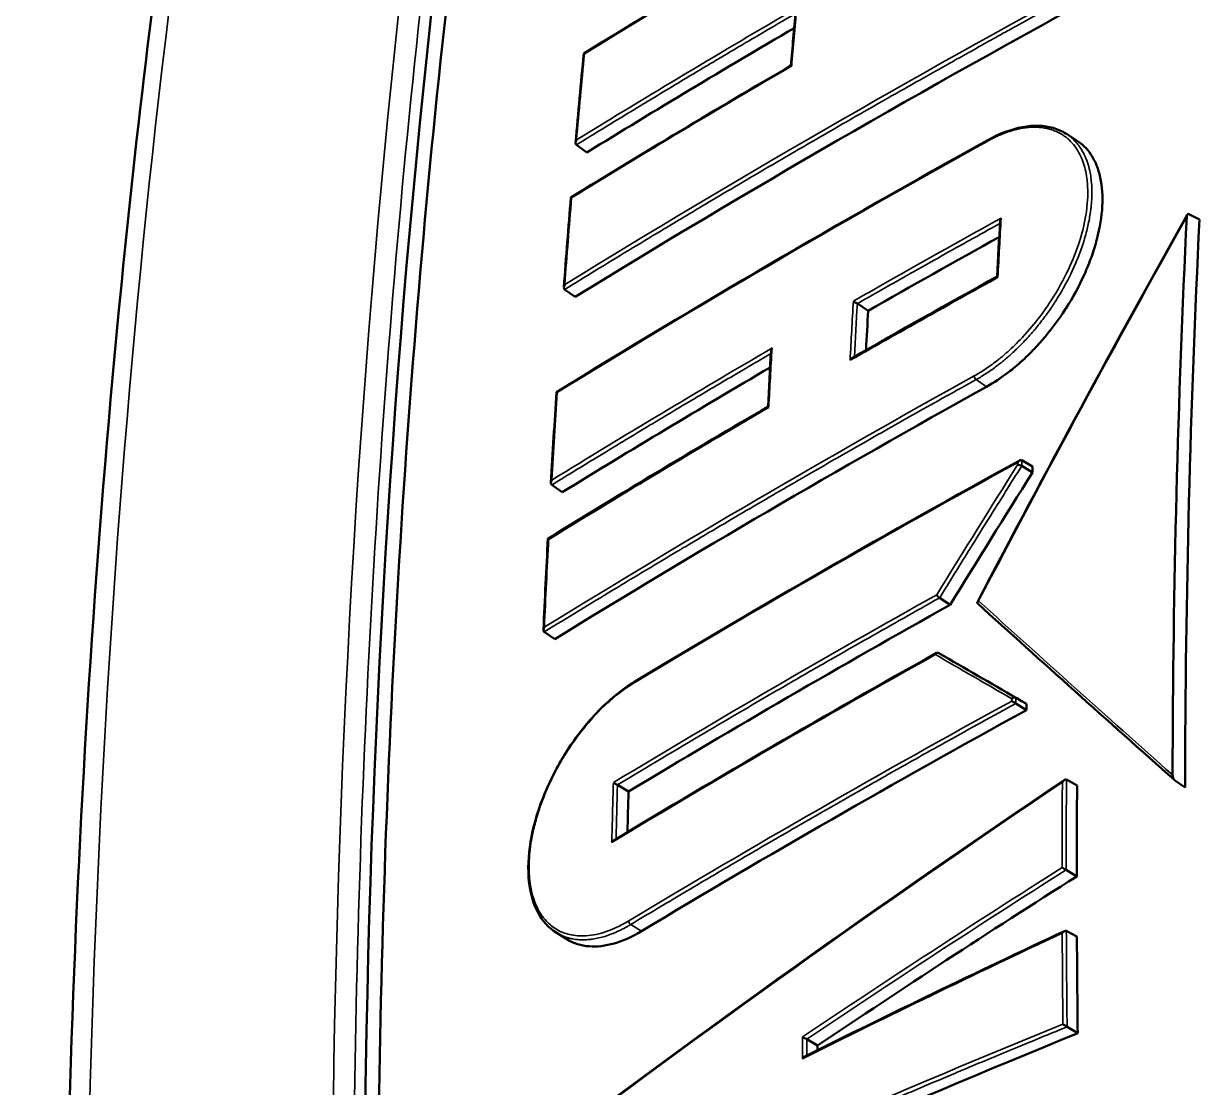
# Model space of a CAD drawing. Header units: millimetres. Extents: x 40 to 2195, y 40 to 1687.
# Drawn here: x 384.21 to 423.79, y 389.46 to 425.25 of the extents above; entities that cross this region are included whole.
import ezdxf

# ---------------------------------------------------------------- set-up
doc = ezdxf.new("R2010")
doc.units = ezdxf.units.MM
doc.header["$LTSCALE"] = 8
doc.layers.add('Visible (ISO)', color=7, linetype='Continuous', lineweight=50)
doc.layers.add('Visible Narrow (ISO)', color=7, linetype='Continuous', lineweight=35)

msp = doc.modelspace()

# ---------------------------------------------------------------- linework, layer by layer
at = {"layer": 'Visible (ISO)'}
for p, q in [((419.296, 421.548), (419.65, 421.323)), ((402.817, 421.171), (403.17, 420.912)), ((423.433, 418.844), (423.787, 418.655)), ((402.423, 416.307), (402.776, 416.054)), ((412.274, 415.829), (412.639, 415.59)), ((417.813, 410.562), (418.173, 410.356)), ((417.807, 410.372), (418.166, 410.146)), ((401.99, 409.73), (402.344, 409.484)), ((415.043, 405.931), (415.398, 405.698)), ((401.739, 404.784), (402.093, 404.544)), ((414.997, 404.078), (415.352, 403.875)), ((417.608, 402.571), (417.967, 402.365)), ((417.605, 402.38), (417.964, 402.154)), ((419.312, 399.816), (419.67, 399.623)), ((422.947, 399.799), (423.3, 399.549)), ((404.199, 399.636), (404.574, 399.415)), ((419.301, 396.781), (419.658, 396.563)), ((402.5, 394.447), (402.143, 394.67)), ((419.306, 394.726), (419.663, 394.537)), ((419.333, 391.501), (419.69, 391.285)), ((410.569, 391.085), (410.937, 390.874))]:
    msp.add_line(p, q, dxfattribs=at)
for centre, major_axis, ratio, start_param, end_param in [((717.722, 196.945), (-227.724, 394.43), 0.57735, 0.646719, 0.864446), ((692.377, 259.232), (397.054, 0.005), 0.577343, 2.32418, 2.388196), ((692.426, 264.291), (396.568, 0.006), 0.57734, 2.362855, 2.388233), ((403.161, 424.184), (-0.0948, 0.0591), 0.031376, 5.60295, 6.298793), ((410.135, 423.777), (-0.0954, 0.0601), 0.037074, 5.571692, 6.263872), ((402.895, 421.288), (-0.074, -0.12), 0.613165, 4.698449, 6.234479), ((402.729, 419.342), (-0.0955, 0.0586), 0.025478, 5.591953, 6.296067), ((417.181, 418.659), (-0.075, -0.12), 0.589374, 4.691824, 5.46536), ((745.042, 212.719), (-227.804, 394.569), 0.57735, 0.730766, 0.782021), ((423.429, 418.714), (-0.021, 0.135), 0.497096, 5.925412, 7.4618), ((745.038, 212.716), (-227.504, 394.049), 0.57735, 0.730288, 0.782499), ((692.323, 252.444), (397.589, 0.004), 0.577343, 2.335547, 2.351031), ((692.31, 231.459), (-398.455, 20.849), 0.610162, 5.5066, 5.514549), ((417.073, 416.679), (-0.097, 0.0607), 0.034981, 5.526132, 6.263762), ((402.5, 416.425), (-0.073, -0.121), 0.609446, 4.70123, 6.237263), ((412.21, 415.866), (-0.0967, 0.0599), 0.029838, 4.007286, 5.543314), ((733.996, 206.342), (-227.697, 394.383), 0.57735, 0.721581, 0.725266), ((692.31, 231.459), (-398.455, 20.849), 0.610162, 5.514549, 5.523984), ((412.101, 413.885), (0.074, 0.12), 0.592595, 0.826488, 1.523458), ((692.323, 252.444), (397.589, 0.004), 0.577344, 2.362781, 2.388154), ((692.292, 247.375), (397.9, 0.003), 0.577345, 2.33619, 2.38813), ((409.364, 412.306), (-0.0971, 0.0592), 0.023234, 5.573882, 6.270632), ((692.31, 231.459), (-398.455, 20.85), 0.610164, 5.533706, 5.547738), ((417.738, 410.364), (-0.0985, 0.0303), 0.344367, 4.049132, 5.585939), ((692.31, 231.459), (-398.455, 20.85), 0.610164, 5.547738, 5.560451), ((717.711, 214.516), (211.323, 368.454), 0.841886, 1.522113, 1.53445), ((402.066, 409.85), (-0.072, -0.121), 0.604403, 4.704977, 6.241121), ((415.018, 405.993), (-0.0713, 0.0743), 0.30253, 0.689535, 2.219343), ((692.261, 240.46), (398.203, 0.002), 0.577347, 2.339605, 2.378152), ((401.813, 404.904), (-0.072, -0.122), 0.600616, 4.707643, 6.244072), ((717.949, 230.982), (-368.47, 211.263), 0.002148, 0.608473, 0.620802), ((417.537, 402.496), (0.093, 0.0526), 0.719053, 0.403919, 1.940376), ((692.248, 235.381), (398.337, 0.001), 0.577349, 2.330312, 2.376171), ((417.536, 402.419), (-0.0991, 0.0597), 0.018903, 3.956404, 5.483566), ((404.135, 399.673), (-0.0984, 0.0574), 0.004107, 4.002412, 5.511671), ((419.241, 399.683), (0.071, 0.132), 0.536076, 6.282711, 7.819111), ((422.95, 399.93), (-0.028, 0.139), 0.460323, 1.147951, 2.684327), ((726.363, 201.935), (-227.652, 394.305), 0.57735, 0.753933, 0.757658), ((741.531, 210.692), (-227.599, 394.212), 0.57735, 0.777045, 0.785297), ((404.083, 397.661), (0.071, 0.122), 0.591354, 0.821862, 1.5699), ((692.972, 217.87), (398.067, 18.401), 0.641755, 2.297527, 2.328081), ((419.231, 396.815), (-0.1, 0.055), 0.048189, 3.956943, 5.492914), ((419.236, 394.609), (0.073, 0.116), 0.584799, 0.044953, 1.581068), ((741.531, 210.692), (-227.599, 394.212), 0.57735, 0.790741, 0.799448), ((419.261, 391.552), (-0.101, 0.067), 0.040641, 0.851208, 2.387611), ((692.378, 224.341), (397.211, -38.447), 0.505475, 2.375229, 2.439367), ((410.501, 391.118), (-0.1, 0.053), 0.035453, 3.978574, 5.5147), ((787.954, 174.164), (-286.585, 426.746), 0.574047, 0.709214, 0.709604), ((410.503, 390.388), (0.072, 0.117), 0.594829, 0.763777, 1.589369)]:
    msp.add_ellipse(centre, major_axis=major_axis, ratio=ratio, start_param=start_param, end_param=end_param, dxfattribs=at)
for points, knots in [([(389.441, 315.745), (387.277, 333.334), (386.018, 350.579), (385.342, 383.905), (385.921, 400.061), (388.508, 426.858), (390.098, 437.858), (392.172, 448.43)], [0, 0, 0, 0, 6.038651, 6.038651, 12.069741, 12.069741, 16.50056, 16.50056, 16.50056, 16.50056]), ([(397.135, 352.752), (396.213, 366.723), (395.926, 380.375), (396.622, 406.921), (397.605, 419.796), (399.219, 432.215)], [-9.905789, -9.905789, -9.905789, -9.905789, -4.95291, -4.95291, -0.00002, -0.00002, -0.00002, -0.00002]), ([(416.66, 421.329), (417.058, 421.55), (417.458, 421.701), (418.201, 421.84), (418.554, 421.831), (419.018, 421.696), (419.164, 421.631), (419.296, 421.547)], [0, 0, 0, 0, 0.1644476, 0.1644476, 0.3268464, 0.3268464, 0.4084254, 0.4084254, 0.4084254, 0.4084254]), ([(416.617, 413.03), (416.865, 413.168), (417.114, 413.332), (417.359, 413.521), (417.432, 413.577), (417.504, 413.635), (417.576, 413.695), (417.747, 413.838), (417.916, 413.992), (418.08, 414.156), (418.219, 414.294), (418.354, 414.439), (418.485, 414.589), (418.773, 414.92), (419.041, 415.277), (419.282, 415.652), (419.288, 415.662), (419.294, 415.671), (419.3, 415.681), (419.525, 416.033), (419.733, 416.412), (419.913, 416.812), (420.003, 417.012), (420.086, 417.217), (420.16, 417.426), (420.229, 417.619), (420.286, 417.807), (420.334, 417.989), (420.441, 418.393), (420.498, 418.766), (420.517, 419.103), (420.535, 419.439), (420.516, 419.769), (420.448, 420.077), (420.417, 420.215), (420.377, 420.349), (420.326, 420.476), (420.271, 420.613), (420.206, 420.736), (420.133, 420.846), (419.997, 421.05), (419.833, 421.207), (419.65, 421.323)], [0.000001, 0.000001, 0.000001, 0.000001, 0.10294, 0.10294, 0.10294, 0.133401, 0.133401, 0.133401, 0.206237, 0.206237, 0.206237, 0.267584, 0.267584, 0.267584, 0.40271, 0.40271, 0.40271, 0.406135, 0.406135, 0.406135, 0.532573, 0.532573, 0.532573, 0.595958, 0.595958, 0.595958, 0.654617, 0.654617, 0.654617, 0.785024, 0.785024, 0.785024, 0.915233, 0.915233, 0.915233, 0.973595, 0.973595, 0.973595, 1.036711, 1.036711, 1.036711, 1.153944, 1.153944, 1.153944, 1.153944]), ([(409.37, 414.237), (409.37, 414.24), (409.37, 414.243), (409.372, 414.261), (409.376, 414.276), (409.388, 414.309), (409.396, 414.323), (409.401, 414.33), (409.401, 414.331), (409.402, 414.331)], [-0.005222864, -0.005222864, -0.005222864, -0.005222864, -0.004792033, -0.004792033, -0.002711091, -0.002711091, 0, 0, 0.00006603, 0.00006603, 0.00006603, 0.00006603]), ([(402.15, 412.852), (402.15, 412.852), (402.15, 412.852), (402.15, 412.852), (402.153, 412.851), (402.162, 412.846), (402.169, 412.842), (402.173, 412.84), (402.173, 412.839), (402.173, 412.839)], [0.008833089, 0.008833089, 0.008833089, 0.008833089, 0.009338915, 0.009338915, 0.013318142, 0.013318142, 0.018566344, 0.018566344, 0.018688735, 0.018688735, 0.018688735, 0.018688735]), ([(417.813, 410.562), (417.808, 410.566), (417.802, 410.568), (417.788, 410.57), (417.781, 410.569), (417.761, 410.566), (417.748, 410.56), (417.722, 410.544), (417.71, 410.534), (417.687, 410.509), (417.678, 410.496), (417.672, 410.487), (417.672, 410.487), (417.671, 410.484)], [-0.01135738, -0.01135738, -0.01135738, -0.01135738, -0.00992512, -0.00992512, -0.00831755, -0.00831755, -0.00564092, -0.00564092, -0.00312879, -0.00312879, 0, 0, 0.00008088, 0.00008088, 0.00008088, 0.00008088]), ([(418.166, 410.146), (418.167, 410.181), (418.168, 410.217), (418.17, 410.287), (418.172, 410.322), (418.173, 410.356)], [-0.01323217, -0.01323217, -0.01323217, -0.01323217, 0, 0, 0.01307867, 0.01307867, 0.01307867, 0.01307867]), ([(401.86, 407.925), (401.86, 407.925), (401.86, 407.925), (401.861, 407.925), (401.863, 407.923), (401.873, 407.918), (401.88, 407.914), (401.884, 407.912), (401.884, 407.912), (401.884, 407.909)], [0.00875014, 0.00875014, 0.00875014, 0.00875014, 0.00940034, 0.00940034, 0.01335065, 0.01335065, 0.01867467, 0.01867467, 0.01878284, 0.01878284, 0.01878284, 0.01878284]), ([(416.323, 405.739), (416.321, 405.741), (416.318, 405.744), (416.313, 405.751), (416.311, 405.756), (416.308, 405.77), (416.309, 405.779), (416.317, 405.795), (416.323, 405.802), (416.339, 405.818), (416.349, 405.824), (416.354, 405.827), (416.354, 405.827), (416.354, 405.827)], [-0.006500955, -0.006500955, -0.006500955, -0.006500955, -0.005991082, -0.005991082, -0.00500592, -0.00500592, -0.003396861, -0.003396861, -0.001952652, -0.001952652, 0, 0, 0.000032701, 0.000032701, 0.000032701, 0.000032701]), ([(414.997, 404.078), (414.992, 404.081), (414.986, 404.083), (414.975, 404.086), (414.968, 404.086), (414.952, 404.084), (414.942, 404.08), (414.926, 404.068), (414.919, 404.061), (414.905, 404.04), (414.901, 404.029), (414.899, 404.023), (414.899, 404.023), (414.899, 404.022)], [0.000001, 0.000001, 0.000001, 0.000001, 0.00228053, 0.00228053, 0.00473743, 0.00473743, 0.00880362, 0.00880362, 0.01248879, 0.01248879, 0.0172751, 0.0172751, 0.01737648, 0.01737648, 0.01737648, 0.01737648]), ([(402.143, 394.67), (401.887, 394.83), (401.674, 395.066), (401.365, 395.65), (401.265, 396.004), (401.181, 396.798), (401.199, 397.25), (401.355, 398.191), (401.495, 398.691), (401.876, 399.674), (402.123, 400.17), (402.688, 401.09), (403.014, 401.527), (403.705, 402.292), (404.079, 402.631), (404.57, 402.982), (404.686, 403.058), (404.803, 403.129)], [0, 0, 0, 0, 0.157816, 0.157816, 0.315367, 0.315367, 0.477335, 0.477335, 0.64004, 0.64004, 0.802755, 0.802755, 0.964297, 0.964297, 1.126132, 1.126132, 1.176267, 1.176267, 1.176267, 1.176267]), ([(417.964, 402.154), (417.965, 402.19), (417.965, 402.225), (417.966, 402.295), (417.967, 402.33), (417.967, 402.365)], [-0.0130161, -0.0130161, -0.0130161, -0.0130161, 0, 0, 0.01302926, 0.01302926, 0.01302926, 0.01302926]), ([(402.5, 394.447), (402.73, 394.303), (402.984, 394.229), (403.511, 394.188), (403.796, 394.222), (404.391, 394.394), (404.7, 394.533), (405.01, 394.72)], [-0.4029165, -0.4029165, -0.4029165, -0.4029165, -0.2688934, -0.2688934, -0.1344579, -0.1344579, -0.000001, -0.000001, -0.000001, -0.000001])]:
    msp.add_open_spline(points, degree=3, knots=knots, dxfattribs=at)
for points in [[(403.066, 424.243), (408.846, 427.8), (414.825, 431.252), (420.987, 434.589)], [(410.04, 423.837), (410.091, 424.453), (410.143, 425.068), (410.197, 425.681)], [(402.791, 421.247), (402.879, 422.249), (402.97, 423.247), (403.066, 424.243)], [(402.634, 419.4), (405.068, 420.898), (407.537, 422.378), (410.04, 423.837)], [(402.15, 412.852), (406.858, 415.749), (411.698, 418.577), (416.66, 421.329)], [(402.396, 416.382), (402.472, 417.391), (402.551, 418.397), (402.634, 419.4)], [(416.314, 405.79), (418.609, 410.172), (420.963, 414.518), (423.375, 418.822)], [(416.976, 416.74), (417.009, 417.364), (417.043, 417.987), (417.078, 418.61)], [(412.099, 413.998), (413.711, 414.921), (415.337, 415.834), (416.976, 416.74)], [(409.267, 412.365), (409.3, 412.99), (409.334, 413.614), (409.37, 414.237)], [(401.963, 409.804), (402.021, 410.822), (402.084, 411.839), (402.15, 412.852)], [(401.86, 407.925), (404.294, 409.425), (406.764, 410.905), (409.267, 412.365)], [(404.803, 403.127), (409.017, 405.661), (413.332, 408.138), (417.742, 410.556)], [(401.711, 404.856), (401.757, 405.882), (401.806, 406.905), (401.86, 407.925)], [(422.941, 399.805), (420.674, 401.818), (418.468, 403.796), (416.323, 405.739)], [(404.079, 397.774), (407.628, 399.915), (411.25, 402.017), (414.94, 404.078)], [(401.304, 387.011), (407.088, 391.384), (413.073, 395.652), (419.24, 399.804)], [(410.506, 390.502), (413.375, 391.932), (416.289, 393.34), (419.244, 394.723)]]:
    msp.add_open_spline(points, degree=3, dxfattribs=at)
at = {"layer": 'Visible Narrow (ISO)'}
for p, q in [((416.27, 413.274), (416.617, 413.03)), ((417.807, 410.372), (417.813, 410.562)), ((404.647, 394.943), (405.01, 394.72))]:
    msp.add_line(p, q, dxfattribs=at)
for centre, major_axis, ratio, start_param, end_param in [((695.693, 185.97), (-215.007, 399.564), 0.556828, 0.595999, 0.960568), ((692.461, 267.457), (-396.827, 0), 0.57735, 5.466008, 5.529565), ((717.337, 196.723), (228.211, -395.272), 0.57735, 3.788423, 4.005991), ((692.378, 259.362), (397.644, -0.001), 0.577351, 2.324482, 2.387909), ((692.422, 264.502), (397.147, 0.078), 0.577224, 2.360956, 2.387833), ((731.177, 204.714), (227.998, -394.904), 0.57735, 3.830796, 3.836308), ((723.631, 200.357), (227.9, -394.735), 0.57735, 3.82252, 3.830755), ((692.407, 262.395), (-397.361, 0), 0.57735, 5.50266, 5.529523), ((692.347, 255.602), (-397.958, 0), 0.577351, 5.47776, 5.529476), ((416.709, 421.242), (-0.0485, 0.0874), 0.565672, 0.000035, 0.722933), ((723.631, 200.357), (227.9, -394.735), 0.57735, 3.836269, 3.844493), ((692.324, 252.567), (398.181, 0), 0.57735, 2.333905, 2.351332), ((715.287, 215.375), (-133.647, -411.472), 0.810408, 4.471405, 4.505686), ((738.822, 209.127), (227.951, -394.822), 0.57735, 3.862903, 3.868408), ((733.915, 206.295), (-227.998, 394.904), 0.57735, 0.721324, 0.72682), ((734.087, 206.266), (-228.02, 394.95), 0.577345, 0.721549, 0.726508), ((692.322, 252.602), (398.179, 0.037), 0.577291, 2.361004, 2.387812), ((731.177, 204.714), (227.998, -394.904), 0.57735, 3.862916, 3.868409), ((692.292, 247.493), (398.494, 0.001), 0.577349, 2.336193, 2.387839), ((416.275, 413.352), (0.0485, -0.0874), 0.565696, 3.886679, 5.422532), ((723.631, 200.357), (227.9, -394.735), 0.57735, 3.854677, 3.862889), ((692.273, 230.613), (-398.752, 14.071), 0.599927, 5.492973, 5.538533), ((717.673, 214.547), (211.635, 368.974), 0.841893, 1.522268, 1.534379), ((739.763, 209.671), (-227.935, 394.795), 0.57735, 0.745481, 0.745688), ((723.631, 200.357), (227.9, -394.735), 0.57735, 3.868402, 3.876595), ((692.262, 230.239), (398.845, -11.136), 0.595369, 2.356108, 2.394801), ((723.831, 227.719), (358.156, -242.08), 0.099505, 3.750972, 3.785232), ((718.823, 230.478), (-369.974, 212.129), 0.002143, 0.608499, 0.620756), ((692.255, 229.987), (-398.894, 9.182), 0.592291, 5.494788, 5.533492), ((717.906, 230.895), (-368.997, 211.561), 0.002135, 0.608572, 0.620669), ((404.855, 403.043), (-0.0515, 0.0857), 0.588642, 0.012103, 0.752236), ((739.763, 209.671), (-227.935, 394.795), 0.57735, 0.767151, 0.767362), ((692.248, 229.61), (398.95, -6.289), 0.587668, 2.339793, 2.385351), ((692.572, 230.162), (-397.334, -43.289), 0.641208, 5.399185, 5.462728), ((726.271, 201.881), (-227.951, 394.822), 0.57735, 0.75368, 0.75917), ((741.462, 210.652), (-227.9, 394.735), 0.57735, 0.777335, 0.785059), ((742.253, 210.266), (-228.361, 395.538), 0.577346, 0.777097, 0.785252), ((726.408, 201.879), (-227.948, 394.827), 0.577343, 0.753902, 0.758855), ((692.969, 217.941), (398.67, 18.424), 0.64176, 2.297809, 2.328363), ((434.286, 380.802), (-78.392, -48.461), 0.233237, 4.759537, 4.873303), ((404.651, 395.022), (0.0515, -0.0857), 0.588769, 3.90376, 5.434868), ((692.67, 240.286), (-398.87, 9.353), 0.515176, 5.479959, 5.510486), ((741.462, 210.652), (-227.9, 394.735), 0.57735, 0.790983, 0.799158), ((741.388, 210.772), (-227.75, 394.474), 0.577351, 0.790775, 0.799406), ((692.386, 224.437), (397.81, -38.498), 0.505488, 2.375546, 2.439092), ((732.87, 205.691), (-228, 394.907), 0.57735, 0.78726, 0.789218), ((720.051, 213.631), (-218.988, 378.251), 0.578151, 0.786755, 0.788297)]:
    msp.add_ellipse(centre, major_axis=major_axis, ratio=ratio, start_param=start_param, end_param=end_param, dxfattribs=at)
msp.add_open_spline([(398.402, 432.711), (397.595, 426.494), (396.295, 413.825), (395.296, 394.176), (395.25, 373.944), (395.856, 360.108), (396.317, 353.115)], degree=3, dxfattribs=at)
for points, knots in [([(402.423, 416.307), (402.766, 416.518), (403.106, 416.726), (403.442, 416.932), (404.204, 417.397), (404.947, 417.847), (405.668, 418.28), (406.135, 418.561), (406.593, 418.835), (407.043, 419.103), (407.106, 419.141), (407.17, 419.179), (407.234, 419.216), (407.589, 419.427), (407.939, 419.635), (408.285, 419.839), (408.386, 419.898), (408.486, 419.957), (408.586, 420.016), (408.611, 420.031), (408.635, 420.045), (408.66, 420.059), (409.067, 420.299), (409.468, 420.534), (409.866, 420.766), (410.146, 420.929), (410.425, 421.091), (410.702, 421.252), (410.962, 421.403), (411.221, 421.552), (411.48, 421.701), (411.879, 421.931), (412.277, 422.16), (412.676, 422.388), (413.075, 422.616), (413.475, 422.844), (413.878, 423.072), (413.937, 423.106), (413.997, 423.139), (414.056, 423.173), (414.129, 423.214), (414.202, 423.256), (414.275, 423.297), (414.695, 423.534), (415.12, 423.773), (415.551, 424.015), (415.975, 424.252), (416.405, 424.492), (416.844, 424.736), (416.964, 424.803), (417.085, 424.87), (417.207, 424.937), (417.336, 425.009), (417.467, 425.081), (417.598, 425.153), (418.24, 425.508), (418.901, 425.871), (419.579, 426.24), (419.847, 426.386), (420.118, 426.533), (420.391, 426.681)], [0, 0, 0, 0, 0.050982, 0.050982, 0.050982, 0.166667, 0.166667, 0.166667, 0.241657, 0.241657, 0.241657, 0.25231, 0.25231, 0.25231, 0.311774, 0.311774, 0.311774, 0.32907, 0.32907, 0.32907, 0.333333, 0.333333, 0.333333, 0.403829, 0.403829, 0.403829, 0.453509, 0.453509, 0.453509, 0.5, 0.5, 0.5, 0.571723, 0.571723, 0.571723, 0.643285, 0.643285, 0.643285, 0.653751, 0.653751, 0.653751, 0.666667, 0.666667, 0.666667, 0.740649, 0.740649, 0.740649, 0.813375, 0.813375, 0.813375, 0.833333, 0.833333, 0.833333, 0.854561, 0.854561, 0.854561, 0.95875, 0.95875, 0.95875, 1, 1, 1, 1]), ([(402.817, 421.171), (403.221, 421.419), (403.634, 421.672), (404.055, 421.929), (404.363, 422.117), (404.675, 422.306), (404.99, 422.497), (405.019, 422.515), (405.049, 422.533), (405.078, 422.551), (405.14, 422.588), (405.202, 422.626), (405.265, 422.664), (405.519, 422.817), (405.775, 422.972), (406.035, 423.128), (406.352, 423.319), (406.674, 423.512), (407.004, 423.709), (407.168, 423.807), (407.334, 423.906), (407.503, 424.006), (407.515, 424.013), (407.527, 424.02), (407.539, 424.027), (407.603, 424.066), (407.668, 424.104), (407.733, 424.143), (408.159, 424.396), (408.598, 424.655), (409.05, 424.921), (409.422, 425.14), (409.802, 425.362), (410.189, 425.588)], [0, 0, 0, 0, 0.1851322, 0.1851322, 0.1851322, 0.320708, 0.320708, 0.320708, 0.3333333, 0.3333333, 0.3333333, 0.3599953, 0.3599953, 0.3599953, 0.4686175, 0.4686175, 0.4686175, 0.600912, 0.600912, 0.600912, 0.6666667, 0.6666667, 0.6666667, 0.6713589, 0.6713589, 0.6713589, 0.696497, 0.696497, 0.696497, 0.8609899, 0.8609899, 0.8609899, 0.9961963, 0.9961963, 0.9961963, 0.9961963]), ([(416.206, 413.398), (416.274, 413.436), (416.342, 413.475), (416.409, 413.516), (416.476, 413.557), (416.542, 413.6), (416.608, 413.644), (416.675, 413.689), (416.742, 413.736), (416.808, 413.785), (416.875, 413.834), (416.941, 413.884), (417.008, 413.937), (417.036, 413.959), (417.064, 413.982), (417.093, 414.006), (417.173, 414.072), (417.254, 414.141), (417.333, 414.212), (417.414, 414.284), (417.493, 414.358), (417.572, 414.435), (417.651, 414.512), (417.729, 414.591), (417.806, 414.672), (417.835, 414.703), (417.864, 414.734), (417.893, 414.766), (417.91, 414.784), (417.927, 414.803), (417.944, 414.822), (418.13, 415.028), (418.308, 415.247), (418.477, 415.475), (418.546, 415.569), (418.614, 415.664), (418.68, 415.761), (418.686, 415.771), (418.693, 415.78), (418.699, 415.79), (418.93, 416.132), (419.139, 416.491), (419.317, 416.855), (419.473, 417.175), (419.607, 417.498), (419.714, 417.818), (419.728, 417.861), (419.742, 417.905), (419.756, 417.948), (419.76, 417.962), (419.765, 417.977), (419.769, 417.991), (419.867, 418.309), (419.938, 418.622), (419.98, 418.922), (419.984, 418.949), (419.988, 418.977), (419.991, 419.005), (419.994, 419.03), (419.997, 419.055), (420, 419.08), (420.034, 419.391), (420.037, 419.686), (420.008, 419.959), (420.004, 419.991), (420.001, 420.023), (419.996, 420.054), (419.983, 420.154), (419.965, 420.251), (419.943, 420.343), (419.92, 420.436), (419.894, 420.525), (419.863, 420.61), (419.845, 420.66), (419.826, 420.707), (419.805, 420.754), (419.79, 420.787), (419.775, 420.82), (419.758, 420.851), (419.708, 420.949), (419.652, 421.04), (419.589, 421.123), (419.53, 421.202), (419.466, 421.274), (419.398, 421.337), (419.369, 421.364), (419.34, 421.39), (419.31, 421.414), (419.262, 421.452), (419.212, 421.487), (419.162, 421.518), (419.111, 421.55), (419.059, 421.578), (419.006, 421.603), (418.959, 421.625), (418.912, 421.644), (418.863, 421.662), (418.823, 421.676), (418.782, 421.689), (418.741, 421.7), (418.685, 421.715), (418.629, 421.727), (418.572, 421.737), (418.514, 421.747), (418.455, 421.754), (418.396, 421.759), (418.358, 421.761), (418.321, 421.763), (418.283, 421.764), (418.235, 421.765), (418.186, 421.764), (418.138, 421.762), (418.01, 421.757), (417.883, 421.74), (417.757, 421.716), (417.74, 421.712), (417.722, 421.709), (417.704, 421.705), (417.651, 421.693), (417.597, 421.68), (417.545, 421.666), (417.477, 421.648), (417.409, 421.627), (417.343, 421.605), (417.279, 421.583), (417.215, 421.559), (417.152, 421.534), (417.095, 421.512), (417.04, 421.488), (416.985, 421.463), (416.922, 421.435), (416.861, 421.405), (416.8, 421.375), (416.746, 421.347), (416.692, 421.319), (416.639, 421.289)], [0, 0, 0, 0, 0.0161179, 0.0161179, 0.0161179, 0.0320314, 0.0320314, 0.0320314, 0.0482514, 0.0482514, 0.0482514, 0.0644714, 0.0644714, 0.0644714, 0.0714286, 0.0714286, 0.0714286, 0.0911904, 0.0911904, 0.0911904, 0.1110209, 0.1110209, 0.1110209, 0.1308594, 0.1308594, 0.1308594, 0.1384144, 0.1384144, 0.1384144, 0.1428571, 0.1428571, 0.1428571, 0.1919865, 0.1919865, 0.1919865, 0.2122787, 0.2122787, 0.2122787, 0.2142857, 0.2142857, 0.2142857, 0.2857143, 0.2857143, 0.2857143, 0.3486405, 0.3486405, 0.3486405, 0.3571429, 0.3571429, 0.3571429, 0.3600228, 0.3600228, 0.3600228, 0.4227491, 0.4227491, 0.4227491, 0.4285714, 0.4285714, 0.4285714, 0.4339008, 0.4339008, 0.4339008, 0.5, 0.5, 0.5, 0.5077893, 0.5077893, 0.5077893, 0.532518, 0.532518, 0.532518, 0.5571682, 0.5571682, 0.5571682, 0.5714286, 0.5714286, 0.5714286, 0.5815681, 0.5815681, 0.5815681, 0.6129292, 0.6129292, 0.6129292, 0.6428571, 0.6428571, 0.6428571, 0.6555698, 0.6555698, 0.6555698, 0.6757554, 0.6757554, 0.6757554, 0.6961313, 0.6961313, 0.6961313, 0.7142857, 0.7142857, 0.7142857, 0.7295577, 0.7295577, 0.7295577, 0.7503581, 0.7503581, 0.7503581, 0.7719417, 0.7719417, 0.7719417, 0.7857143, 0.7857143, 0.7857143, 0.8034336, 0.8034336, 0.8034336, 0.8505037, 0.8505037, 0.8505037, 0.8571429, 0.8571429, 0.8571429, 0.8773338, 0.8773338, 0.8773338, 0.9033206, 0.9033206, 0.9033206, 0.9285714, 0.9285714, 0.9285714, 0.9512639, 0.9512639, 0.9512639, 0.9769839, 0.9769839, 0.9769839, 1, 1, 1, 1]), ([(416.27, 413.274), (416.387, 413.339), (416.504, 413.41), (416.621, 413.487), (416.738, 413.564), (416.855, 413.647), (416.971, 413.735), (417.01, 413.764), (417.048, 413.794), (417.087, 413.824), (417.117, 413.848), (417.146, 413.872), (417.176, 413.896), (417.193, 413.91), (417.209, 413.923), (417.226, 413.937), (417.321, 414.016), (417.415, 414.099), (417.508, 414.185), (417.617, 414.286), (417.725, 414.392), (417.831, 414.501), (417.884, 414.556), (417.937, 414.612), (417.99, 414.669), (418.008, 414.689), (418.026, 414.709), (418.043, 414.728), (418.073, 414.762), (418.103, 414.795), (418.133, 414.829), (418.21, 414.918), (418.286, 415.009), (418.36, 415.101), (418.463, 415.229), (418.563, 415.361), (418.66, 415.495), (418.705, 415.558), (418.749, 415.621), (418.792, 415.684), (418.799, 415.695), (418.806, 415.705), (418.814, 415.716), (418.852, 415.773), (418.891, 415.832), (418.928, 415.89), (418.986, 415.98), (419.042, 416.071), (419.097, 416.162), (419.187, 416.314), (419.272, 416.467), (419.352, 416.622), (419.383, 416.681), (419.413, 416.741), (419.442, 416.801), (419.482, 416.883), (419.521, 416.965), (419.558, 417.047), (419.595, 417.129), (419.63, 417.211), (419.664, 417.294), (419.731, 417.457), (419.792, 417.62), (419.847, 417.782), (419.861, 417.826), (419.876, 417.87), (419.89, 417.915), (419.894, 417.929), (419.899, 417.944), (419.903, 417.959), (419.93, 418.047), (419.955, 418.134), (419.978, 418.222), (419.998, 418.296), (420.016, 418.37), (420.032, 418.443), (420.068, 418.602), (420.097, 418.759), (420.119, 418.913), (420.123, 418.94), (420.126, 418.966), (420.129, 418.992), (420.133, 419.018), (420.136, 419.044), (420.138, 419.069), (420.148, 419.158), (420.156, 419.246), (420.16, 419.333), (420.166, 419.435), (420.168, 419.535), (420.166, 419.633), (420.164, 419.747), (420.158, 419.857), (420.146, 419.965), (420.143, 419.997), (420.139, 420.03), (420.135, 420.062), (420.123, 420.145), (420.109, 420.227), (420.092, 420.305), (420.087, 420.326), (420.082, 420.346), (420.077, 420.366), (420.054, 420.463), (420.026, 420.556), (419.993, 420.644), (419.976, 420.689), (419.959, 420.733), (419.94, 420.775), (419.925, 420.809), (419.909, 420.843), (419.892, 420.875), (419.867, 420.925), (419.84, 420.973), (419.812, 421.019), (419.8, 421.037), (419.789, 421.055), (419.777, 421.072), (419.759, 421.099), (419.741, 421.125), (419.722, 421.151), (419.69, 421.193), (419.657, 421.233), (419.623, 421.271), (419.591, 421.306), (419.559, 421.339), (419.525, 421.37), (419.495, 421.398), (419.465, 421.424), (419.434, 421.449), (419.389, 421.485), (419.343, 421.517), (419.296, 421.547)], [0, 0, 0, 0, 0.0276335, 0.0276335, 0.0276335, 0.0551603, 0.0551603, 0.0551603, 0.0643011, 0.0643011, 0.0643011, 0.0714286, 0.0714286, 0.0714286, 0.0753692, 0.0753692, 0.0753692, 0.0980764, 0.0980764, 0.0980764, 0.1247907, 0.1247907, 0.1247907, 0.1382251, 0.1382251, 0.1382251, 0.1428571, 0.1428571, 0.1428571, 0.1506324, 0.1506324, 0.1506324, 0.1709348, 0.1709348, 0.1709348, 0.199085, 0.199085, 0.199085, 0.212142, 0.212142, 0.212142, 0.2142857, 0.2142857, 0.2142857, 0.2260957, 0.2260957, 0.2260957, 0.2441985, 0.2441985, 0.2441985, 0.2741817, 0.2741817, 0.2741817, 0.2857143, 0.2857143, 0.2857143, 0.3015195, 0.3015195, 0.3015195, 0.3172919, 0.3172919, 0.3172919, 0.3485741, 0.3485741, 0.3485741, 0.3571429, 0.3571429, 0.3571429, 0.359982, 0.359982, 0.359982, 0.3770402, 0.3770402, 0.3770402, 0.3915688, 0.3915688, 0.3915688, 0.4231456, 0.4231456, 0.4231456, 0.4285714, 0.4285714, 0.4285714, 0.4339022, 0.4339022, 0.4339022, 0.4525102, 0.4525102, 0.4525102, 0.4744602, 0.4744602, 0.4744602, 0.5, 0.5, 0.5, 0.5078283, 0.5078283, 0.5078283, 0.5280781, 0.5280781, 0.5280781, 0.5333732, 0.5333732, 0.5333732, 0.5586647, 0.5586647, 0.5586647, 0.5714286, 0.5714286, 0.5714286, 0.5816365, 0.5816365, 0.5816365, 0.5971775, 0.5971775, 0.5971775, 0.6032886, 0.6032886, 0.6032886, 0.6127455, 0.6127455, 0.6127455, 0.6283457, 0.6283457, 0.6283457, 0.6428571, 0.6428571, 0.6428571, 0.6556479, 0.6556479, 0.6556479, 0.6741754, 0.6741754, 0.6741754, 0.6741754]), ([(412.274, 415.829), (412.42, 415.913), (412.567, 415.997), (412.715, 416.081), (413.066, 416.281), (413.423, 416.484), (413.784, 416.687), (413.961, 416.788), (414.139, 416.888), (414.318, 416.989), (414.66, 417.181), (415.007, 417.376), (415.368, 417.578), (415.586, 417.7), (415.809, 417.825), (416.037, 417.951), (416.373, 418.139), (416.72, 418.331), (417.074, 418.526)], [0, 0, 0, 0, 0.099035, 0.099035, 0.099035, 0.3333333, 0.3333333, 0.3333333, 0.4482829, 0.4482829, 0.4482829, 0.6666667, 0.6666667, 0.6666667, 0.7989097, 0.7989097, 0.7989097, 0.9947247, 0.9947247, 0.9947247, 0.9947247]), ([(401.99, 409.73), (402.441, 410.008), (402.904, 410.291), (403.376, 410.579), (403.668, 410.757), (403.963, 410.936), (404.262, 411.117), (404.32, 411.152), (404.379, 411.188), (404.438, 411.223), (404.724, 411.396), (405.013, 411.57), (405.306, 411.747), (405.5, 411.863), (405.696, 411.98), (405.894, 412.099), (406.158, 412.257), (406.426, 412.417), (406.699, 412.579), (406.768, 412.62), (406.837, 412.661), (406.906, 412.702), (407.382, 412.985), (407.872, 413.274), (408.375, 413.57), (408.477, 413.63), (408.579, 413.69), (408.682, 413.75), (408.907, 413.882), (409.134, 414.015), (409.364, 414.149)], [0, 0, 0, 0, 0.205971, 0.205971, 0.205971, 0.3333333, 0.3333333, 0.3333333, 0.3583282, 0.3583282, 0.3583282, 0.4797315, 0.4797315, 0.4797315, 0.559834, 0.559834, 0.559834, 0.6666667, 0.6666667, 0.6666667, 0.6935846, 0.6935846, 0.6935846, 0.8777838, 0.8777838, 0.8777838, 0.9149235, 0.9149235, 0.9149235, 0.9963851, 0.9963851, 0.9963851, 0.9963851]), ([(401.739, 404.784), (402.516, 405.263), (403.287, 405.733), (404.059, 406.201), (404.794, 406.645), (405.529, 407.086), (406.246, 407.513), (406.283, 407.535), (406.319, 407.557), (406.355, 407.578), (406.403, 407.607), (406.451, 407.635), (406.499, 407.664), (407.2, 408.08), (407.882, 408.482), (408.534, 408.865), (409.231, 409.273), (409.894, 409.658), (410.532, 410.027), (410.806, 410.185), (411.075, 410.34), (411.342, 410.493), (411.696, 410.697), (412.045, 410.896), (412.394, 411.095), (413.006, 411.444), (413.617, 411.79), (414.26, 412.152), (414.902, 412.513), (415.575, 412.889), (416.27, 413.274)], [0, 0, 0, 0, 0.1428571, 0.1428571, 0.1428571, 0.2787962, 0.2787962, 0.2787962, 0.2857143, 0.2857143, 0.2857143, 0.2948127, 0.2948127, 0.2948127, 0.4285714, 0.4285714, 0.4285714, 0.5714286, 0.5714286, 0.5714286, 0.6328326, 0.6328326, 0.6328326, 0.7142857, 0.7142857, 0.7142857, 0.8571429, 0.8571429, 0.8571429, 1, 1, 1, 1]), ([(415.043, 405.931), (415.06, 405.958), (415.077, 405.985), (415.359, 406.443), (415.632, 406.886), (415.987, 407.46), (416.064, 407.583), (416.364, 408.067), (416.592, 408.433), (416.97, 409.038), (417.116, 409.272), (417.442, 409.792), (417.623, 410.08), (417.807, 410.372)], [0, 0, 0, 0, 0.01963, 0.01963, 0.333333, 0.333333, 0.419132, 0.419132, 0.666667, 0.666667, 0.818363, 0.818363, 1, 1, 1, 1]), ([(404.199, 399.636), (405.215, 400.249), (406.2, 400.836), (407.16, 401.403), (407.363, 401.523), (407.565, 401.642), (407.765, 401.76), (408.513, 402.2), (409.243, 402.625), (409.939, 403.028), (410.432, 403.314), (410.909, 403.588), (411.381, 403.859), (411.754, 404.073), (412.125, 404.284), (412.497, 404.496), (413.285, 404.944), (414.083, 405.394), (414.875, 405.837), (414.931, 405.868), (414.987, 405.899), (415.043, 405.931)], [0, 0, 0, 0, 0.25, 0.25, 0.25, 0.3028522, 0.3028522, 0.3028522, 0.5, 0.5, 0.5, 0.6395073, 0.6395073, 0.6395073, 0.75, 0.75, 0.75, 0.9834199, 0.9834199, 0.9834199, 1, 1, 1, 1]), ([(404.782, 403.084), (404.482, 402.904), (403.922, 402.481), (403.196, 401.727), (402.626, 400.969), (402.181, 400.236), (401.847, 399.555), (401.604, 398.936), (401.434, 398.38), (401.322, 397.888), (401.257, 397.457), (401.228, 397.088), (401.226, 396.75), (401.248, 396.419), (401.303, 396.072), (401.403, 395.722), (401.558, 395.38), (401.783, 395.062), (402.093, 394.791), (402.51, 394.598), (403.048, 394.528), (403.738, 394.643), (404.283, 394.886), (404.579, 395.063)], [0, 0, 0, 0, 0.047619, 0.0952381, 0.1428571, 0.1904762, 0.2380952, 0.2857143, 0.3333333, 0.3809524, 0.4285714, 0.4761905, 0.5238095, 0.5714286, 0.6190476, 0.6666667, 0.7142857, 0.7619048, 0.8095238, 0.8571429, 0.9047619, 0.952381, 1, 1, 1, 1]), ([(417.605, 402.38), (417.605, 402.381), (417.605, 402.382), (417.605, 402.415), (417.606, 402.447), (417.607, 402.509), (417.607, 402.54), (417.608, 402.571)], [0, 0, 0, 0, 0.0135864, 0.0135864, 0.5, 0.5, 0.9999997, 0.9999997, 0.9999997, 0.9999997]), ([(404.647, 394.943), (405.238, 395.297), (405.825, 395.648), (406.408, 395.993), (406.731, 396.185), (407.052, 396.375), (407.372, 396.564), (407.395, 396.577), (407.417, 396.59), (407.44, 396.604), (407.869, 396.857), (408.295, 397.106), (408.72, 397.354), (408.78, 397.389), (408.84, 397.424), (408.9, 397.459), (409.268, 397.673), (409.635, 397.886), (410.002, 398.099), (410.057, 398.131), (410.113, 398.163), (410.168, 398.195), (410.481, 398.376), (410.795, 398.556), (411.106, 398.734), (411.423, 398.917), (411.738, 399.097), (412.047, 399.273), (412.314, 399.425), (412.576, 399.574), (412.832, 399.719), (412.84, 399.723), (412.848, 399.728), (412.856, 399.733), (412.978, 399.802), (413.099, 399.87), (413.219, 399.938), (413.382, 400.03), (413.543, 400.121), (413.703, 400.211), (413.985, 400.37), (414.263, 400.526), (414.539, 400.681), (414.775, 400.813), (415.009, 400.944), (415.244, 401.075), (415.265, 401.086), (415.286, 401.098), (415.307, 401.11), (415.69, 401.323), (416.075, 401.537), (416.459, 401.749), (416.843, 401.961), (417.226, 402.172), (417.605, 402.38)], [0, 0, 0, 0, 0.125477, 0.125477, 0.125477, 0.195067, 0.195067, 0.195067, 0.2, 0.2, 0.2, 0.293538, 0.293538, 0.293538, 0.306749, 0.306749, 0.306749, 0.387788, 0.387788, 0.387788, 0.4, 0.4, 0.4, 0.469025, 0.469025, 0.469025, 0.539434, 0.539434, 0.539434, 0.6, 0.6, 0.6, 0.601909, 0.601909, 0.601909, 0.630868, 0.630868, 0.630868, 0.670364, 0.670364, 0.670364, 0.740283, 0.740283, 0.740283, 0.8, 0.8, 0.8, 0.80531, 0.80531, 0.80531, 0.902655, 0.902655, 0.902655, 1, 1, 1, 1]), ([(402.143, 394.67), (402.172, 394.652), (402.202, 394.634), (402.282, 394.592), (402.333, 394.568), (402.437, 394.526), (402.489, 394.509), (402.548, 394.492), (402.552, 394.491), (402.604, 394.477), (402.653, 394.465), (402.757, 394.447), (402.811, 394.439), (402.92, 394.43), (402.976, 394.427), (403.059, 394.427), (403.084, 394.427), (403.171, 394.43), (403.236, 394.435), (403.306, 394.443), (403.31, 394.444), (403.381, 394.453), (403.45, 394.464), (403.591, 394.494), (403.663, 394.512), (403.76, 394.54), (403.784, 394.547), (403.881, 394.578), (403.957, 394.605), (404.049, 394.642), (404.064, 394.648), (404.152, 394.684), (404.228, 394.718), (404.38, 394.792), (404.456, 394.833), (404.571, 394.898), (404.609, 394.92), (404.647, 394.943)], [0.8112346, 0.8112346, 0.8112346, 0.8112346, 0.8223701, 0.8223701, 0.8397565, 0.8397565, 0.8559485, 0.8559485, 0.8571429, 0.8571429, 0.8711259, 0.8711259, 0.8852789, 0.8852789, 0.8989345, 0.8989345, 0.9047619, 0.9047619, 0.9189724, 0.9189724, 0.919807, 0.919807, 0.9340634, 0.9340634, 0.9479272, 0.9479272, 0.952381, 0.952381, 0.9659812, 0.9659812, 0.9685629, 0.9685629, 0.9814099, 0.9814099, 0.993949, 0.993949, 0.999998, 0.999998, 0.999998, 0.999998]), ([(401.342, 383.596), (402.206, 384.005), (403.047, 384.398), (403.862, 384.776), (404.109, 384.89), (404.353, 385.003), (404.595, 385.114), (405.059, 385.328), (405.513, 385.536), (405.96, 385.739), (406.383, 385.932), (406.8, 386.12), (407.21, 386.305), (407.242, 386.32), (407.275, 386.334), (407.307, 386.349), (407.368, 386.376), (407.429, 386.404), (407.489, 386.431), (407.525, 386.447), (407.56, 386.463), (407.595, 386.478), (408.006, 386.663), (408.41, 386.843), (408.812, 387.022), (409.218, 387.203), (409.621, 387.381), (410.023, 387.557), (410.156, 387.616), (410.289, 387.674), (410.422, 387.733), (410.567, 387.796), (410.713, 387.86), (410.858, 387.924), (411.256, 388.097), (411.653, 388.27), (412.053, 388.443), (412.435, 388.608), (412.819, 388.774), (413.206, 388.94), (413.21, 388.942), (413.214, 388.943), (413.218, 388.945), (413.548, 389.086), (413.881, 389.228), (414.217, 389.371), (414.627, 389.545), (415.042, 389.721), (415.465, 389.899), (415.689, 389.993), (415.917, 390.089), (416.146, 390.185), (416.702, 390.417), (417.273, 390.655), (417.858, 390.896), (418.34, 391.095), (418.832, 391.297), (419.333, 391.501)], [0, 0, 0, 0, 0.127896, 0.127896, 0.127896, 0.1666667, 0.1666667, 0.1666667, 0.240897, 0.240897, 0.240897, 0.3112393, 0.3112393, 0.3112393, 0.3167755, 0.3167755, 0.3167755, 0.3272358, 0.3272358, 0.3272358, 0.3333333, 0.3333333, 0.3333333, 0.4042537, 0.4042537, 0.4042537, 0.4761567, 0.4761567, 0.4761567, 0.5, 0.5, 0.5, 0.5261369, 0.5261369, 0.5261369, 0.5976218, 0.5976218, 0.5976218, 0.6659806, 0.6659806, 0.6659806, 0.6666667, 0.6666667, 0.6666667, 0.7248598, 0.7248598, 0.7248598, 0.795667, 0.795667, 0.795667, 0.8333333, 0.8333333, 0.8333333, 0.9245985, 0.9245985, 0.9245985, 1, 1, 1, 1])]:
    msp.add_open_spline(points, degree=3, knots=knots, dxfattribs=at)

doc.saveas('drawing.dxf')
